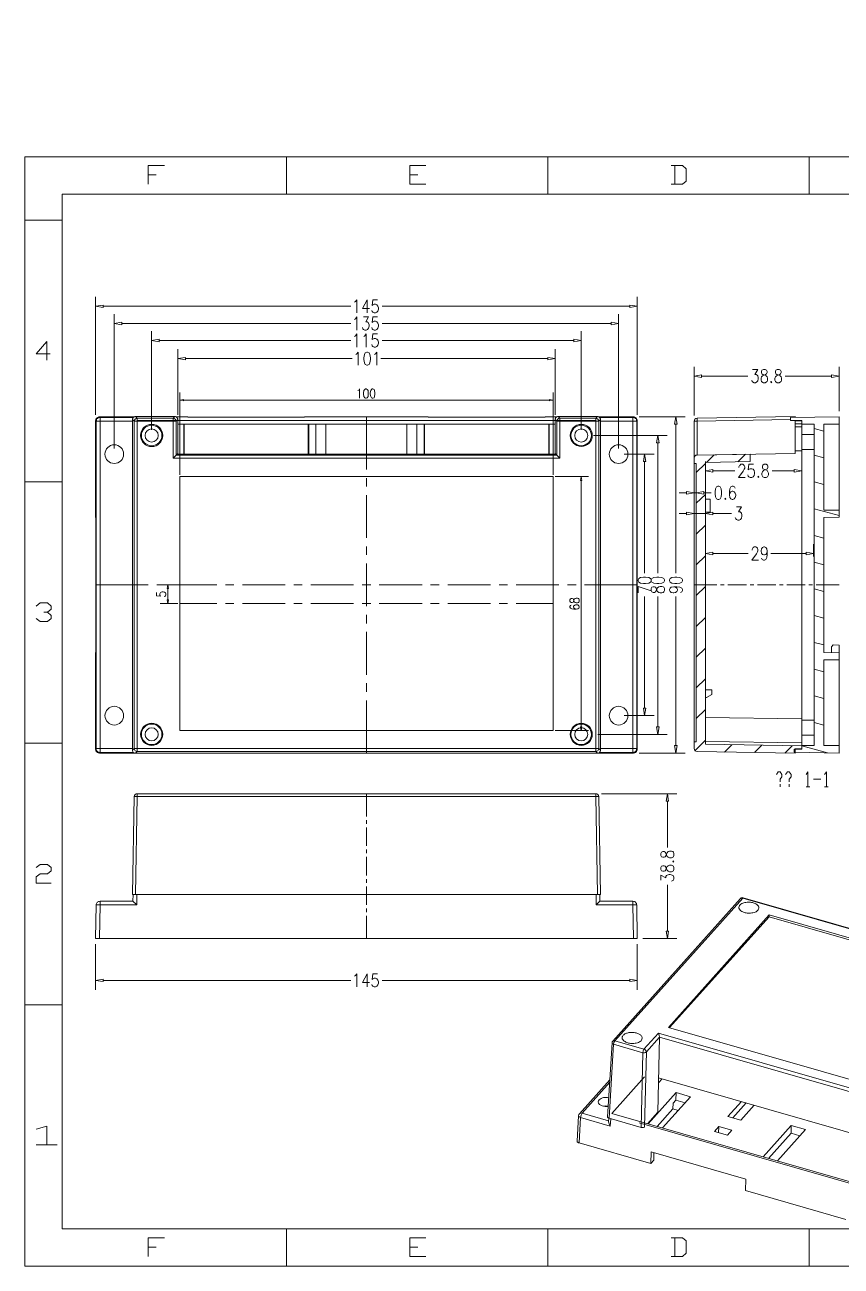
# Model space of a CAD drawing. Header units: millimetres. Extents: x -153 to 267, y -261 to 71.
# Drawn here: x -152.9 to 65.6, y -260.9 to 71.3 of the extents above; entities that cross this region are included whole.
import ezdxf

# ---------------------------------------------------------------- set-up
doc = ezdxf.new("R2010")
doc.units = ezdxf.units.MM

msp = doc.modelspace()

# ---------------------------------------------------------------- hatches: boundary and pattern name
h = msp.add_hatch(color=0)
h.dxf.hatch_style = 2
h.paths.add_polyline_path([(38.69, 71.33), (38.69, 69.28)])
h = msp.add_hatch(color=0)
h.dxf.hatch_style = 2
h.paths.add_polyline_path([(39.39, 70.91), (39.39, 69.79)])
h = msp.add_hatch(color=0)
h.dxf.hatch_style = 2
h.paths.add_polyline_path([(38.69, 68.37), (38.69, 66.32)])
h = msp.add_hatch(color=0)
h.dxf.hatch_style = 2
h.paths.add_polyline_path([(39.39, 67.88), (39.39, 66.74)])
h = msp.add_hatch(color=0)
h.dxf.hatch_style = 2
h.paths.add_polyline_path([(-152.88, 19.18), (-152.85, 19.18), (-152.73, 19.15), (-152.7, 19.03), (-152.73, 18.91), (-152.85, 18.87), (-152.88, 18.87)])
h = msp.add_hatch(color=0)
h.dxf.hatch_style = 2
h.paths.add_polyline_path([(-152.88, -50.8), (-152.85, -50.8), (-152.73, -50.83), (-152.7, -50.95), (-152.73, -51.08), (-152.85, -51.11), (-152.88, -51.11)])
h = msp.add_hatch(color=0)
h.dxf.hatch_style = 2
h.paths.add_polyline_path([(-152.88, -120.78), (-152.85, -120.78), (-152.73, -120.81), (-152.7, -120.93), (-152.73, -121.06), (-152.85, -121.09), (-152.88, -121.09)])
h = msp.add_hatch(color=0)
h.dxf.hatch_style = 2
h.paths.add_polyline_path([(-152.88, -190.76), (-152.85, -190.76), (-152.73, -190.79), (-152.7, -190.91), (-152.73, -191.04), (-152.85, -191.07), (-152.88, -191.07)])
h = msp.add_hatch(color=0)
h.dxf.hatch_style = 2
h.paths.add_polyline_path([(-152.88, -260.9), (-152.88, -260.74), (-152.85, -260.74), (-152.73, -260.77), (-152.7, -260.9)])
h = msp.add_hatch(color=0)
h.dxf.hatch_style = 2
h.paths.add_polyline_path([(-83.02, -260.9), (-82.99, -260.77), (-82.87, -260.74), (-82.75, -260.77), (-82.72, -260.9)])
h = msp.add_hatch(color=0)
h.dxf.hatch_style = 2
h.paths.add_polyline_path([(-13.04, -260.9), (-13.01, -260.77), (-12.89, -260.74), (-12.77, -260.77), (-12.73, -260.9)])
h = msp.add_hatch(color=0)
h.dxf.hatch_style = 2
h.paths.add_polyline_path([(56.94, -260.9), (56.97, -260.77), (57.09, -260.74), (57.22, -260.77), (57.25, -260.9)])

# ---------------------------------------------------------------- linework, layer by layer
at = {"color": 0, "lineweight": 0}
for points in [[(-152.85, -260.9), (-152.85, 36.01)], [(-152.85, 36.01), (267.07, 36.01)], [(-152.85, -260.9), (-152.85, 36.01)], [(-119.85, 28.66), (-119.85, 33.66), (-115.53, 33.66)], [(-82.87, 26.04), (-82.87, 36.01)], [(-49.84, 28.66), (-49.84, 33.66), (-45.55, 33.66)], [(-12.89, 26.04), (-12.89, 36.01)], [(20.14, 28.66), (23.14, 28.66), (24.12, 29.49), (24.12, 32.83), (23.14, 33.66), (20.14, 33.66)], [(21.13, 33.66), (21.13, 28.66)], [(57.09, 26.04), (57.09, 36.01)], [(-119.85, 31.16), (-117.69, 31.16)], [(-49.84, 31.16), (-47.71, 31.16)], [(-49.84, 28.66), (-45.55, 28.66)], [(-142.88, 26.04), (257.1, 26.04)], [(-142.88, -250.92), (-142.88, 26.04)], [(-152.85, 19.03), (-142.88, 19.03)], [(-133.93, -33.08), (-133.93, -1.5)], [(-64.63, -2.92), (-64.38, -2.76), (-63.98, -2.27), (-63.98, -5.76)], [(-61.23, -2.27), (-62.5, -4.59), (-60.61, -4.59)], [(-61.23, -2.27), (-61.23, -5.76)], [(-58.48, -2.27), (-59.75, -2.27), (-59.87, -3.75), (-59.75, -3.6), (-59.38, -3.41), (-58.98, -3.41), (-58.61, -3.6), (-58.36, -3.94), (-58.24, -4.43), (-58.24, -4.77), (-58.36, -5.27), (-58.61, -5.6), (-58.98, -5.76), (-59.38, -5.76), (-59.75, -5.6), (-59.87, -5.42), (-60, -5.08)], [(11.07, -33.08), (11.07, -1.5)], [(-131.92, -4), (-65.61, -4)], [(-128.93, -42.06), (-128.93, -6.1)], [(9.06, -4), (-57.25, -4)], [(6.07, -42.06), (6.07, -6.1)], [(-126.92, -8.6), (-65.61, -8.6)], [(-64.63, -7.52), (-64.38, -7.33), (-63.98, -6.84), (-63.98, -10.36)], [(-62.25, -6.84), (-60.86, -6.84), (-61.63, -8.17), (-61.23, -8.17), (-60.98, -8.35), (-60.86, -8.51), (-60.74, -9), (-60.74, -9.34), (-60.86, -9.83), (-61.11, -10.17), (-61.48, -10.36), (-61.88, -10.36), (-62.25, -10.17), (-62.37, -10.02), (-62.5, -9.68)], [(-58.48, -6.84), (-59.75, -6.84), (-59.87, -8.35), (-59.75, -8.17), (-59.38, -8.01), (-58.98, -8.01), (-58.61, -8.17), (-58.36, -8.51), (-58.24, -9), (-58.24, -9.34), (-58.36, -9.83), (-58.61, -10.17), (-58.98, -10.36), (-59.38, -10.36), (-59.75, -10.17), (-59.87, -10.02), (-60, -9.68)], [(4.06, -8.6), (-57.25, -8.6)], [(-118.93, -37.06), (-118.93, -10.67)], [(-116.92, -13.17), (-65.61, -13.17)], [(-64.63, -12.09), (-64.38, -11.93), (-63.98, -11.41), (-63.98, -14.93)], [(-62.13, -12.09), (-61.88, -11.93), (-61.48, -11.41), (-61.48, -14.93)], [(-58.48, -11.41), (-59.75, -11.41), (-59.87, -12.92), (-59.75, -12.77), (-59.38, -12.58), (-58.98, -12.58), (-58.61, -12.77), (-58.36, -13.08), (-58.24, -13.6), (-58.24, -13.91), (-58.36, -14.43), (-58.61, -14.74), (-58.98, -14.93), (-59.38, -14.93), (-59.75, -14.74), (-59.87, -14.59), (-60, -14.25)], [(-5.94, -13.17), (-57.25, -13.17)], [(-3.94, -37.06), (-3.94, -10.67)], [(-146.09, -16.75), (-149.83, -16.75), (-147.02, -13.41), (-147.02, -18.42)], [(-111.92, -33.08), (-111.92, -15.51)], [(-64.26, -16.93), (-63.98, -16.75), (-63.61, -16.25), (-63.61, -19.77)], [(-59.25, -16.93), (-58.98, -16.75), (-58.61, -16.25), (-58.61, -19.77)], [(-10.94, -33.08), (-10.94, -15.51)], [(-109.91, -18.01), (-65.24, -18.01)], [(-12.92, -18.01), (-57.62, -18.01)], [(26.28, -33.26), (26.28, -20.18)], [(28.29, -22.68), (40.67, -22.68)], [(41.94, -20.92), (43.29, -20.92), (42.55, -22.24), (42.92, -22.24), (43.17, -22.43), (43.29, -22.58), (43.42, -23.08), (43.42, -23.42), (43.29, -23.91), (43.05, -24.25), (42.68, -24.44), (42.31, -24.44), (41.94, -24.25), (41.81, -24.1), (41.69, -23.76)], [(63.08, -22.68), (50.67, -22.68)], [(65.09, -32.06), (65.09, -20.18)], [(-63.7, -26.57), (-63.51, -26.47), (-63.27, -26.1), (-63.27, -28.6)], [(-111.42, -49.07), (-111.42, -27.09)], [(-110.44, -29.1), (-12.43, -29.1)], [(-11.44, -49.07), (-11.44, -27.09)], [(-132.91, -33.57), (-133.11, -33.6), (-133.29, -33.66), (-133.46, -33.75), (-133.61, -33.87), (-133.73, -34.01), (-133.83, -34.17), (-133.9, -34.36), (-133.93, -34.56)], [(-133.93, -34.56), (-133.93, -60.46)], [(-133.93, -34.56), (-133.77, -34.75)], [(-132.75, -33.73), (-132.98, -33.76), (-133.17, -33.82), (-133.34, -33.91), (-133.47, -34.02), (-133.58, -34.16), (-133.67, -34.33), (-133.73, -34.52), (-133.77, -34.75)], [(-133.77, -34.75), (-133.77, -122.38)], [(-124.08, -34.75), (-133.77, -34.75)], [(-132.91, -33.57), (-132.75, -33.73)], [(-123.59, -33.57), (-132.91, -33.57)], [(-132.75, -123.4), (-132.75, -33.73)], [(-123.83, -33.73), (-132.75, -33.73)], [(-123.28, -33.51), (-123.44, -33.52), (-123.59, -33.57), (-123.72, -33.64), (-123.84, -33.74), (-123.94, -33.86), (-124.01, -34), (-124.06, -34.15), (-124.08, -34.31)], [(-124.08, -122.82), (-124.08, -34.31)], [(-123.62, -34.75), (-124.08, -34.31)], [(-122.81, -33.94), (-123.12, -34), (-123.37, -34.19), (-123.56, -34.44), (-123.62, -34.75)], [(-123.62, -122.38), (-123.62, -34.75)], [(-112.38, -34.75), (-123.62, -34.75)], [(-122.81, -33.94), (-123.28, -33.51)], [(-123.28, -33.51), (-112.72, -33.51)], [(-122.91, -34.56), (0.08, -34.56)], [(-122.81, -123.16), (-122.81, -33.94)], [(-113.18, -33.94), (-122.81, -33.94)], [(-113.18, -33.94), (-112.72, -33.51)], [(-113.18, -33.94), (-113.18, -44.62)], [(-112.38, -34.75), (-112.44, -34.44), (-112.63, -34.19), (-112.87, -34), (-113.18, -33.94)], [(-111.92, -34.31), (-111.94, -34.15), (-111.99, -34), (-112.06, -33.86), (-112.16, -33.74), (-112.27, -33.64), (-112.41, -33.57), (-112.56, -33.52), (-112.72, -33.51)], [(-109.23, -33.57), (-112.41, -33.57)], [(-112.38, -34.75), (-111.92, -34.31)], [(-112.38, -34.75), (-112.38, -43.82)], [(-111.92, -34.56), (-111.92, -43.36)], [(-111.92, -35.58), (-10.94, -35.58)], [(-110.34, -43.57), (-110.34, -35.58)], [(-110.22, -43.57), (-110.22, -35.58)], [(-109.23, -33.63), (-109.23, -33.57)], [(-77.99, -33.63), (-109.23, -33.63)], [(-77.99, -33.63), (-77.99, -33.57)], [(-77.99, -33.57), (-44.87, -33.57)], [(-77, -43.57), (-77, -35.58)], [(-76.88, -35.58), (-76.88, -43.57)], [(-74.94, -35.58), (-74.94, -43.57)], [(-72.28, -43.57), (-72.28, -35.58)], [(-61.42, -47.65), (-61.42, -33.51)], [(-50.58, -43.57), (-50.58, -35.58)], [(-47.93, -35.58), (-47.93, -43.57)], [(-45.98, -35.58), (-45.98, -43.57)], [(-45.86, -43.57), (-45.86, -35.58)], [(-44.87, -33.63), (-44.87, -33.57)], [(-44.87, -33.63), (-13.63, -33.63)], [(-13.63, -33.57), (-10.45, -33.57)], [(-13.63, -33.63), (-13.63, -33.57)], [(-12.64, -43.57), (-12.64, -35.58)], [(-12.49, -43.57), (-12.49, -35.58)], [(-10.14, -33.51), (-10.3, -33.52), (-10.45, -33.57), (-10.59, -33.64), (-10.7, -33.74), (-10.8, -33.86), (-10.87, -34), (-10.92, -34.15), (-10.94, -34.31)], [(-10.94, -34.31), (-10.48, -34.75)], [(-10.94, -43.36), (-10.94, -34.56)], [(-9.68, -33.94), (-9.99, -34), (-10.23, -34.19), (-10.42, -34.44), (-10.48, -34.75)], [(0.76, -34.75), (-10.48, -34.75)], [(-10.48, -43.82), (-10.48, -34.75)], [(-10.14, -33.51), (0.42, -33.51)], [(-10.14, -33.51), (-9.68, -33.94)], [(-0.05, -33.94), (-9.68, -33.94)], [(-9.68, -44.62), (-9.68, -33.94)], [(-0.05, -33.94), (0.42, -33.51)], [(-0.05, -33.94), (-0.05, -123.16)], [(0.76, -34.75), (0.69, -34.44), (0.51, -34.19), (0.26, -34), (-0.05, -33.94)], [(1.22, -34.31), (1.2, -34.15), (1.15, -34), (1.07, -33.86), (0.98, -33.74), (0.86, -33.64), (0.73, -33.57), (0.58, -33.52), (0.42, -33.51)], [(0.72, -33.57), (10.05, -33.57)], [(0.76, -34.75), (1.22, -34.31)], [(0.76, -34.75), (0.76, -122.38)], [(0.97, -33.73), (9.89, -33.73)], [(1.22, -34.31), (1.22, -122.82)], [(10.91, -34.75), (1.22, -34.75)], [(10.05, -33.57), (9.89, -33.73)], [(9.89, -123.4), (9.89, -33.73)], [(10.91, -34.75), (10.87, -34.51), (10.81, -34.31), (10.73, -34.15), (10.63, -34.02), (10.49, -33.91), (10.33, -33.83), (10.13, -33.77), (9.89, -33.73)], [(11.07, -34.56), (11.03, -34.36), (10.97, -34.17), (10.87, -34.01), (10.75, -33.87), (10.6, -33.75), (10.43, -33.66), (10.25, -33.6), (10.05, -33.57)], [(11.07, -34.56), (10.91, -34.75)], [(10.91, -34.75), (10.91, -122.38)], [(11.07, -34.56), (11.07, -60.46)], [(11.56, -33.57), (23.91, -33.57)], [(21.41, -35.58), (21.41, -75.43)], [(27.06, -33.94), (26.78, -34.04), (26.5, -34.19), (26.35, -34.47), (26.28, -34.75)], [(26.28, -122.38), (26.28, -34.75)], [(26.28, -34.75), (27.06, -34.75)], [(27.06, -33.94), (53.3, -33.51)], [(27.06, -34.75), (27.06, -33.94)], [(27.06, -34.75), (52.09, -34.31)], [(27.06, -34.75), (27.06, -43.82)], [(52.09, -33.79), (65.09, -33.57)], [(52.09, -34.56), (52.09, -33.79)], [(52.09, -34.56), (55.09, -34.56)], [(53.3, -33.51), (53.3, -33.79)], [(53.3, -34.56), (53.3, -43.36)], [(53.3, -34.68), (55.09, -34.68)], [(53.3, -35.49), (55.09, -35.46)], [(53.3, -36.29), (55.09, -36.26)], [(55.09, -122.57), (55.09, -34.56)], [(55.09, -35.58), (58.39, -35.58)], [(58.39, -35.58), (58.39, -121.55)], [(61.01, -58.55), (61.01, -35.58)], [(61.01, -35.58), (65.09, -35.58)], [(65.09, -60.46), (65.09, -33.57)], [(-0.7, -38.57), (19.06, -38.57)], [(55.09, -38.33), (58.39, -38.33)], [(61.01, -37.43), (58.39, -36.72)], [(16.56, -40.58), (16.56, -75.43)], [(53.3, -42.68), (55.09, -42.68)], [(58.39, -42.34), (55.09, -42.34)], [(-112.38, -43.82), (-113.18, -44.62)], [(-9.68, -44.62), (-113.18, -44.62)], [(-111.92, -43.36), (-112.38, -43.82)], [(-10.48, -43.82), (-112.38, -43.82)], [(-10.73, -43.57), (-112.13, -43.57)], [(-10.48, -43.82), (-10.94, -43.36)], [(-10.48, -43.82), (-9.68, -44.62)], [(7.58, -43.57), (15.54, -43.57)], [(13.04, -45.58), (13.04, -75.43)], [(26.28, -122.38), (26.28, -120.56), (26.87, -120.56), (26.87, -46.07), (26.28, -46.07), (26.28, -44.62), (26.35, -44.32), (26.5, -44.07), (26.78, -43.88), (27.06, -43.82), (41.29, -43.57), (41.29, -45.58), (29.28, -45.77), (29.28, -121.21), (55.09, -121.64), (55.09, -122.45), (53.3, -122.45)], [(27.06, -43.82), (26.78, -43.88), (26.5, -44.07), (26.35, -44.32), (26.28, -44.62)], [(26.87, -46.07), (26.28, -46.07)], [(26.87, -120.56), (26.87, -46.07)], [(26.87, -48.51), (29.28, -46.11)], [(27.06, -43.82), (53.3, -43.36)], [(29.28, -47.46), (29.28, -45.55)], [(29.28, -45.77), (41.29, -45.58)], [(29.28, -121.21), (29.28, -45.77)], [(29.62, -45.77), (31.66, -43.73)], [(37.98, -45.64), (40.02, -43.61)], [(38.29, -47.12), (38.29, -46.97), (38.45, -46.63), (38.57, -46.48), (38.82, -46.29), (39.31, -46.29), (39.56, -46.48), (39.68, -46.63), (39.81, -46.97), (39.81, -47.31), (39.68, -47.62), (39.43, -48.14), (38.17, -49.81), (39.93, -49.81)], [(42.18, -46.29), (40.92, -46.29), (40.79, -47.8), (40.92, -47.62), (41.32, -47.46), (41.69, -47.46), (42.06, -47.62), (42.31, -47.96), (42.43, -48.45), (42.43, -48.79), (42.31, -49.29), (42.06, -49.62), (41.69, -49.81), (41.32, -49.81), (40.92, -49.62), (40.79, -49.47), (40.67, -49.13)], [(41.29, -43.57), (41.29, -45.58)], [(55.09, -44.16), (55.09, -50.55)], [(61.01, -44.56), (58.39, -43.88)], [(-10.94, -49.56), (-1.96, -49.56)], [(26.28, -47.56), (26.28, -56.42)], [(26.87, -47.56), (26.87, -56.42)], [(31.29, -48.05), (37.18, -48.05)], [(53.08, -48.05), (47.18, -48.05)], [(-152.85, -50.95), (-142.88, -50.95)], [(-61.42, -52.25), (-61.42, -49.96)], [(-3.97, -50.58), (-3.97, -116.55)], [(37.24, -52.68), (37.12, -52.34), (36.75, -52.16), (36.5, -52.16), (36.13, -52.34), (35.88, -52.84), (35.76, -53.67), (35.76, -54.5), (35.88, -55.18), (36.13, -55.49), (36.5, -55.68), (36.63, -55.68), (37, -55.49), (37.24, -55.18), (37.4, -54.66), (37.4, -54.5), (37.24, -54.01), (37, -53.67), (36.63, -53.51), (36.5, -53.51), (36.13, -53.67), (35.88, -54.01), (35.76, -54.5)], [(61.01, -51.72), (58.39, -51.01)], [(-61.42, -65.99), (-61.42, -54.53)], [(24.28, -53.92), (22.27, -53.92)], [(26.87, -53.92), (26.28, -53.92), (24.28, -53.58)], [(26.28, -53.92), (24.28, -54.26), (24.28, -53.58)], [(26.87, -56.72), (29.28, -54.35)], [(28.88, -53.92), (30.88, -53.92)], [(30.58, -55.58), (29.28, -55.58)], [(30.58, -59.07), (30.58, -55.58)], [(24.28, -59.44), (22.27, -59.44)], [(29.28, -59.44), (26.28, -59.44), (24.28, -59.1)], [(26.28, -59.44), (24.28, -59.78), (24.28, -59.1)], [(26.28, -59.75), (26.28, -56.94)], [(29.28, -59.75), (29.28, -56.94)], [(29.28, -59.07), (30.58, -59.07)], [(31.29, -59.44), (36.32, -59.44)], [(37.58, -57.68), (38.94, -57.68), (38.2, -59.01), (38.57, -59.01), (38.82, -59.19), (38.94, -59.35), (39.06, -59.84), (39.06, -60.18), (38.94, -60.68), (38.69, -61.02), (38.32, -61.2), (37.95, -61.2), (37.58, -61.02), (37.46, -60.86), (37.3, -60.52)], [(65.09, -59.97), (58.39, -58.18)], [(61.01, -58.55), (65.09, -58.55)], [(-133.93, -60.46), (-133.84, -60.52)], [(-133.84, -96.67), (-133.84, -60.52)], [(11.07, -60.46), (11, -60.52)], [(11, -96.67), (11, -60.52)], [(26.87, -64.97), (29.28, -62.56)], [(61.01, -60.52), (65.09, -60.46)], [(61.01, -96.67), (61.01, -60.52)], [(61.01, -66.02), (58.39, -65.34)], [(-61.42, -70.55), (-61.42, -68.27)], [(29.28, -70.99), (29.28, -67.65)], [(41.84, -69.23), (41.84, -69.07), (41.97, -68.73), (42.09, -68.58), (42.34, -68.39), (42.83, -68.39), (43.11, -68.58), (43.23, -68.73), (43.36, -69.07), (43.36, -69.41), (43.23, -69.72), (42.95, -70.25), (41.72, -71.91), (43.48, -71.91)], [(45.86, -69.57), (45.73, -70.06), (45.45, -70.4), (45.08, -70.55), (44.96, -70.55), (44.59, -70.4), (44.34, -70.06), (44.22, -69.57), (44.22, -69.41), (44.34, -68.89), (44.59, -68.58), (44.96, -68.39), (45.08, -68.39), (45.45, -68.58), (45.73, -68.89), (45.86, -69.57), (45.86, -70.4), (45.73, -71.23), (45.45, -71.73), (45.08, -71.91), (44.84, -71.91), (44.47, -71.73), (44.34, -71.39)], [(58.27, -70.99), (58.27, -67.65)], [(-61.42, -84.29), (-61.42, -72.84)], [(26.87, -73.21), (29.28, -70.8)], [(31.29, -70.15), (40.73, -70.15)], [(56.29, -70.15), (46.84, -70.15)], [(61.01, -73.18), (58.39, -72.47)], [(-133.93, -78.55), (-119.82, -78.55)], [(-117.51, -78.55), (-115.22, -78.55)], [(-111.92, -78.55), (-116.61, -78.55)], [(-114.6, -79.57), (-114.6, -82.56)], [(-112.94, -78.55), (-101.48, -78.55)], [(-99.2, -78.55), (-96.92, -78.55)], [(-94.63, -78.55), (-83.18, -78.55)], [(-80.89, -78.55), (-78.61, -78.55)], [(-76.33, -78.55), (-64.87, -78.55)], [(-62.59, -78.55), (-60.27, -78.55)], [(-57.99, -78.55), (-46.54, -78.55)], [(-44.25, -78.55), (-41.97, -78.55)], [(-39.68, -78.55), (-28.23, -78.55)], [(-25.95, -78.55), (-23.66, -78.55)], [(-21.38, -78.55), (-9.93, -78.55)], [(-7.64, -78.55), (-5.33, -78.55)], [(-3.04, -78.55), (11.07, -78.55)], [(14.77, -80.19), (11.28, -78.95), (11.28, -80.68)], [(20.82, -79.07), (21.31, -79.2), (21.65, -79.44), (21.81, -79.82), (21.81, -79.94), (21.65, -80.31), (21.31, -80.56), (20.82, -80.68), (20.67, -80.68), (20.14, -80.56), (19.83, -80.31), (19.65, -79.94), (19.65, -79.82), (19.83, -79.44), (20.14, -79.2), (20.82, -79.07), (21.65, -79.07), (22.49, -79.2), (22.98, -79.44), (23.17, -79.82), (23.17, -80.06), (22.98, -80.43), (22.64, -80.56)], [(26.28, -78.55), (32.37, -78.55)], [(26.87, -81.42), (29.28, -79.01)], [(33.35, -78.55), (34.34, -78.55)], [(35.33, -78.55), (40.27, -78.55)], [(41.26, -78.55), (42.24, -78.55)], [(43.23, -78.55), (48.14, -78.55)], [(49.13, -78.55), (50.12, -78.55)], [(51.1, -78.55), (56.04, -78.55)], [(57, -78.55), (57.99, -78.55)], [(61.01, -80.34), (58.39, -79.63)], [(58.98, -78.55), (65.09, -78.55)], [(-117.6, -80.62), (-117.6, -81.51), (-116.55, -81.61), (-116.7, -81.4), (-116.77, -81.19), (-116.77, -80.98), (-116.69, -80.78), (-116.55, -80.62), (-116.35, -80.49), (-116.1, -80.43), (-115.81, -80.43), (-115.47, -80.53), (-115.22, -80.71), (-115.1, -80.99), (-115.1, -81.24), (-115.22, -81.51), (-115.34, -81.61), (-115.59, -81.7)], [(13.04, -111.55), (13.04, -81.7)], [(16.56, -116.55), (16.56, -81.7)], [(21.41, -121.55), (21.41, -81.7)], [(-149.83, -84.23), (-148.81, -83.4), (-146.83, -83.4), (-145.81, -84.23), (-145.81, -85.06), (-146.83, -85.9), (-147.82, -85.9)], [(-146.83, -85.9), (-145.81, -86.73), (-145.81, -87.56), (-146.83, -88.4), (-148.81, -88.4), (-149.83, -87.56)], [(-111.92, -83.55), (-116.61, -83.55)], [(-111.42, -83.55), (-101.48, -83.55)], [(-99.2, -83.55), (-96.92, -83.55)], [(-94.63, -83.55), (-83.18, -83.55)], [(-80.89, -83.55), (-78.61, -83.55)], [(-76.33, -83.55), (-64.87, -83.55)], [(-62.59, -83.55), (-60.27, -83.55)], [(-57.99, -83.55), (-46.54, -83.55)], [(-44.25, -83.55), (-41.97, -83.55)], [(-39.68, -83.55), (-28.23, -83.55)], [(-25.95, -83.55), (-23.66, -83.55)], [(-21.38, -83.55), (-11.44, -83.55)], [(-6.62, -83.95), (-6.84, -84.04), (-6.96, -84.32), (-6.96, -84.51), (-6.84, -84.75), (-6.5, -84.94), (-5.91, -85.03), (-5.29, -85.03), (-4.83, -84.94), (-4.58, -84.75), (-4.46, -84.51), (-4.46, -84.41), (-4.57, -84.19), (-4.72, -84.03), (-4.88, -83.93), (-5.06, -83.88), (-5.25, -83.87), (-5.43, -83.9), (-5.61, -83.96), (-5.76, -84.05), (-5.89, -84.16), (-5.98, -84.28), (-6.03, -84.42), (-6.02, -84.55), (-5.95, -84.69), (-5.81, -84.82), (-5.6, -84.94), (-5.29, -85.03)], [(-61.42, -88.86), (-61.42, -86.58)], [(26.87, -89.66), (29.28, -87.25)], [(61.01, -87.5), (58.39, -86.79)], [(-61.42, -102.6), (-61.42, -91.14)], [(26.87, -97.87), (29.28, -95.47)], [(61.01, -94.63), (58.39, -93.95)], [(63.51, -94.63), (63.02, -95.13)], [(63.02, -95.13), (63.02, -96.7)], [(65.09, -94.66), (63.51, -94.63)], [(65.09, -123.56), (65.09, -94.66)], [(-133.93, -96.73), (-133.84, -96.67)], [(-133.93, -96.73), (-133.93, -122.57)], [(11.07, -96.73), (11, -96.67)], [(11.07, -96.73), (11.07, -122.57)], [(61.01, -96.67), (65.09, -96.73)], [(61.01, -98.65), (65.09, -98.58)], [(61.01, -121.55), (61.01, -98.65)], [(61.01, -101.79), (58.39, -101.08)], [(-61.42, -107.17), (-61.42, -104.88)], [(26.87, -106.12), (29.28, -103.71)], [(-61.42, -123.62), (-61.42, -109.48)], [(29.28, -106.61), (30.98, -106.61)], [(29.59, -108.71), (29.28, -108.71)], [(30.98, -107.91), (29.59, -108.71)], [(30.98, -106.61), (30.98, -107.91)], [(61.01, -108.96), (58.39, -108.25)], [(26.87, -114.33), (29.28, -111.92)], [(7.58, -113.56), (15.54, -113.56)], [(29.28, -114.02), (55.09, -114.45)], [(55.09, -114.79), (58.39, -114.79)], [(61.01, -116.09), (58.39, -115.41)], [(-10.94, -117.57), (-1.96, -117.57)], [(0.54, -118.56), (19.06, -118.56)], [(58.39, -118.8), (55.09, -118.8)], [(-152.85, -120.93), (-142.88, -120.93)], [(-133.93, -122.57), (-133.77, -122.38)], [(-133.93, -122.57), (-133.9, -122.77), (-133.83, -122.96), (-133.73, -123.12), (-133.61, -123.26), (-133.46, -123.38), (-133.29, -123.47), (-133.11, -123.53), (-132.91, -123.56)], [(-124.08, -122.38), (-133.77, -122.38)], [(-133.77, -122.38), (-133.74, -122.59), (-133.67, -122.78), (-133.58, -122.95), (-133.47, -123.1), (-133.33, -123.22), (-133.16, -123.31), (-132.97, -123.37), (-132.75, -123.4)], [(-124.08, -122.82), (-123.62, -122.38)], [(-124.08, -122.82), (-124.06, -122.98), (-124.01, -123.13), (-123.94, -123.27), (-123.84, -123.39), (-123.72, -123.49), (-123.59, -123.56), (-123.44, -123.61), (-123.28, -123.62)], [(0.76, -122.38), (-123.62, -122.38)], [(-123.62, -122.38), (-123.56, -122.66), (-123.37, -122.94), (-123.12, -123.09), (-122.81, -123.16)], [(-0.05, -123.16), (0.26, -123.09), (0.51, -122.94), (0.69, -122.66), (0.76, -122.38)], [(0.42, -123.62), (0.58, -123.61), (0.73, -123.56), (0.86, -123.49), (0.98, -123.39), (1.07, -123.27), (1.15, -123.13), (1.2, -122.98), (1.22, -122.82)], [(0.76, -122.38), (1.22, -122.82)], [(10.91, -122.38), (1.22, -122.38)], [(9.89, -123.4), (10.12, -123.36), (10.32, -123.3), (10.48, -123.22), (10.62, -123.11), (10.73, -122.97), (10.81, -122.81), (10.87, -122.61), (10.91, -122.38)], [(10.05, -123.56), (10.25, -123.53), (10.43, -123.47), (10.6, -123.38), (10.75, -123.26), (10.87, -123.12), (10.97, -122.96), (11.03, -122.77), (11.07, -122.57)], [(11.07, -122.57), (10.91, -122.38)], [(26.87, -120.56), (26.28, -120.56)], [(26.28, -122.38), (26.35, -122.66), (26.5, -122.94), (26.78, -123.09), (27.06, -123.16)], [(26.28, -122.38), (26.35, -122.66), (26.5, -122.94), (26.78, -123.09), (27.06, -123.16)], [(26.5, -122.94), (29.28, -120.16)], [(53.3, -122.45), (53.3, -123.62), (27.06, -123.16)], [(55.09, -120.87), (29.28, -120.5)], [(29.28, -121.21), (55.09, -121.64)], [(34.37, -123.31), (36.35, -121.33)], [(42.46, -123.43), (44.44, -121.46)], [(50.55, -123.59), (52.52, -121.61)], [(53.08, -122.57), (55.09, -122.57)], [(53.08, -123.34), (53.08, -122.57)], [(53.3, -122.45), (55.09, -122.45)], [(53.3, -123.62), (53.3, -122.45)], [(55.09, -121.55), (58.39, -121.55)], [(61.94, -123.5), (55.09, -121.67)], [(61.01, -121.55), (65.09, -121.55)], [(-132.91, -123.56), (-132.75, -123.4)], [(-123.59, -123.56), (-132.91, -123.56)], [(-132.75, -123.4), (-123.83, -123.4)], [(-123.28, -123.62), (-122.81, -123.16)], [(0.42, -123.62), (-123.28, -123.62)], [(-122.81, -123.16), (-0.05, -123.16)], [(-0.05, -123.16), (0.42, -123.62)], [(10.05, -123.56), (0.72, -123.56)], [(9.89, -123.4), (0.97, -123.4)], [(10.05, -123.56), (9.89, -123.4)], [(11.56, -123.56), (23.91, -123.56)], [(27.06, -123.16), (53.3, -123.62)], [(53.08, -123.34), (65.09, -123.56)], [(48.29, -129.27), (48.79, -128.59), (49.28, -128.59), (49.78, -129.27), (49.78, -129.92), (49.28, -130.6), (49.28, -131.24)], [(50.76, -129.27), (51.26, -128.59), (51.75, -128.59), (52.25, -129.27), (52.25, -129.92), (51.75, -130.6), (51.75, -131.24)], [(56.23, -129.27), (56.72, -128.59), (56.72, -132.57)], [(61.2, -129.27), (61.69, -128.59), (61.69, -132.57)], [(49.28, -131.92), (49.28, -132.57)], [(51.75, -131.92), (51.75, -132.57)], [(56.23, -132.57), (57.22, -132.57)], [(58.2, -130.6), (60.21, -130.6)], [(61.2, -132.57), (62.19, -132.57)], [(-124.08, -161.43), (-123.62, -135.23)], [(-122.81, -134.45), (-123.12, -134.52), (-123.37, -134.67), (-123.56, -134.92), (-123.62, -135.23)], [(-123.62, -135.23), (-122.81, -135.23)], [(-123.28, -161.43), (-122.81, -135.23)], [(-122.81, -135.23), (-122.81, -134.45)], [(-122.81, -134.45), (-0.05, -134.45)], [(-122.81, -135.23), (-0.05, -135.23)], [(-61.42, -140.54), (-61.42, -134.45)], [(-0.05, -134.45), (-0.05, -135.23)], [(0.76, -135.23), (0.69, -134.92), (0.51, -134.67), (0.26, -134.52), (-0.05, -134.45)], [(-0.05, -135.23), (0.42, -161.43)], [(-0.05, -135.23), (0.76, -135.23)], [(0.76, -135.23), (1.22, -161.43)], [(1.47, -134.45), (21.62, -134.45)], [(19.12, -136.43), (19.12, -148.84)], [(-61.42, -142.51), (-61.42, -141.52)], [(-61.42, -148.41), (-61.42, -143.5)], [(-61.42, -150.38), (-61.42, -149.39)], [(-61.42, -156.31), (-61.42, -151.37)], [(-149.83, -154.24), (-148.81, -153.41), (-146.83, -153.41), (-145.81, -154.24), (-145.81, -155.07), (-146.83, -155.91), (-148.81, -155.91), (-149.83, -156.71), (-149.83, -158.38), (-145.81, -158.38)], [(17.39, -157.58), (17.39, -156.22), (18.72, -156.96), (18.72, -156.59), (18.88, -156.34), (19.06, -156.22), (19.56, -156.09), (19.89, -156.09), (20.39, -156.22), (20.73, -156.46), (20.88, -156.83), (20.88, -157.2), (20.73, -157.58), (20.54, -157.7), (20.2, -157.85)], [(-61.42, -158.29), (-61.42, -157.3)], [(-61.42, -164.18), (-61.42, -159.27)], [(19.12, -171.25), (19.12, -158.84)], [(1.22, -161.43), (-124.08, -161.43)], [(-123.93, -163.22), (-123.9, -161.43)], [(-122.94, -164.21), (-122.88, -161.43)], [(0.08, -164.21), (0.05, -161.43)], [(1.03, -161.43), (1.06, -163.22)], [(4.49, -200.7), (38.72, -162.51)], [(5.05, -200.58), (39.28, -162.39)], [(39.43, -162.3), (39.19, -162.27), (38.91, -162.33), (38.72, -162.51)], [(38.72, -162.51), (38.97, -162.36), (39.28, -162.39)], [(39.28, -162.39), (39.43, -162.3)], [(138.77, -190.91), (39.28, -162.39)], [(138.96, -190.82), (39.43, -162.3)], [(-133.93, -173.23), (-133.77, -164.21)], [(-132.75, -163.22), (-132.97, -163.26), (-133.16, -163.32), (-133.32, -163.4), (-133.46, -163.52), (-133.58, -163.65), (-133.67, -163.82), (-133.74, -164), (-133.77, -164.21)], [(-133.77, -164.21), (-132.75, -164.21)], [(-132.91, -173.23), (-132.75, -164.21)], [(-132.75, -164.21), (-132.75, -163.22)], [(-132.75, -163.22), (-123.93, -163.22)], [(-132.75, -164.21), (-122.94, -164.21)], [(-123.93, -163.22), (-122.94, -164.21)], [(-61.42, -166.16), (-61.42, -165.17)], [(1.06, -163.22), (0.08, -164.21)], [(9.89, -164.21), (0.08, -164.21)], [(9.89, -163.22), (1.06, -163.22)], [(9.89, -164.21), (9.89, -163.22)], [(10.91, -164.21), (10.88, -164), (10.81, -163.82), (10.72, -163.65), (10.6, -163.51), (10.46, -163.4), (10.29, -163.32), (10.1, -163.26), (9.89, -163.22)], [(10.05, -173.23), (9.89, -164.21)], [(10.91, -164.21), (9.89, -164.21)], [(11.07, -173.23), (10.91, -164.21)], [(42.09, -163.66), (41.88, -163.59), (41.63, -163.54), (41.36, -163.51), (41.08, -163.48), (40.78, -163.48), (40.47, -163.49), (40.16, -163.52), (39.85, -163.57), (39.56, -163.65), (39.28, -163.74), (39.02, -163.86), (38.79, -164.01), (38.6, -164.18), (38.44, -164.38), (38.33, -164.6), (38.26, -164.86)], [(38.26, -164.86), (38.29, -165.12), (38.4, -165.36), (38.56, -165.58), (38.78, -165.78), (39.02, -165.94), (39.28, -166.08), (39.54, -166.18), (39.77, -166.25)], [(39.77, -166.25), (39.98, -166.31), (40.23, -166.36), (40.5, -166.39), (40.78, -166.41), (41.09, -166.42), (41.4, -166.4), (41.71, -166.37), (42.02, -166.32), (42.32, -166.24), (42.6, -166.15), (42.86, -166.03), (43.09, -165.89), (43.28, -165.72), (43.44, -165.52), (43.55, -165.3), (43.6, -165.05)], [(43.6, -165.05), (43.57, -164.79), (43.47, -164.54), (43.3, -164.33), (43.09, -164.13), (42.84, -163.96), (42.59, -163.83), (42.33, -163.72), (42.09, -163.66)], [(-61.42, -173.23), (-61.42, -167.14)], [(46.35, -166.9), (19.4, -197)], [(46.35, -167.36), (19.71, -197.06)], [(46.35, -166.9), (46.35, -167.36)], [(128.12, -190.36), (46.35, -166.9)], [(127.81, -190.73), (46.35, -167.36)], [(-133.93, -173.23), (11.07, -173.23)], [(-133.93, -174.74), (-133.93, -186.9)], [(11.07, -174.74), (11.07, -186.9)], [(12.55, -173.23), (21.62, -173.23)], [(-64.63, -183.32), (-64.38, -183.14), (-63.98, -182.64), (-63.98, -186.16)], [(-61.23, -182.64), (-62.5, -184.99), (-60.61, -184.99)], [(-61.23, -182.64), (-61.23, -186.16)], [(-58.48, -182.64), (-59.75, -182.64), (-59.87, -184.15), (-59.75, -183.97), (-59.38, -183.81), (-58.98, -183.81), (-58.61, -183.97), (-58.36, -184.31), (-58.24, -184.8), (-58.24, -185.14), (-58.36, -185.64), (-58.61, -185.98), (-58.98, -186.16), (-59.38, -186.16), (-59.75, -185.98), (-59.87, -185.82), (-60, -185.48)], [(-131.92, -184.4), (-65.61, -184.4)], [(9.06, -184.4), (-57.25, -184.4)], [(-152.85, -190.91), (-142.88, -190.91)], [(12.36, -199.9), (12.35, -199.72), (12.31, -199.56), (12.24, -199.41), (12.15, -199.26), (12.03, -199.13), (11.9, -199), (11.74, -198.89), (11.57, -198.79), (11.38, -198.69), (11.18, -198.61), (10.97, -198.54), (10.74, -198.48), (10.51, -198.43), (10.27, -198.39), (10.03, -198.36), (9.78, -198.35), (9.54, -198.34), (9.29, -198.35), (9.05, -198.37), (8.81, -198.4), (8.58, -198.44), (8.36, -198.5), (8.15, -198.56), (7.95, -198.64), (7.77, -198.74), (7.6, -198.84), (7.44, -198.96), (7.31, -199.09), (7.2, -199.23), (7.12, -199.39), (7.06, -199.56), (7.02, -199.74)], [(16.72, -198.51), (12.86, -202.8)], [(16.72, -198.51), (100.62, -222.56)], [(17.02, -199.62), (16.93, -199.03), (16.72, -198.51)], [(19.4, -197), (101.17, -220.43)], [(4.31, -201.13), (3.13, -220.95)], [(4.74, -201.5), (3.53, -221.32)], [(4.49, -200.7), (4.37, -200.89), (4.31, -201.13)], [(4.31, -201.13), (4.37, -201.26), (4.46, -201.38), (4.74, -201.5)], [(4.74, -201.5), (4.83, -201.01), (5.05, -200.58), (4.77, -200.55), (4.49, -200.7)], [(4.74, -201.5), (12.55, -203.76)], [(5.05, -200.58), (12.86, -202.8)], [(7.02, -199.74), (7.06, -200.01), (7.18, -200.25), (7.34, -200.46), (7.55, -200.64), (7.79, -200.79), (8.04, -200.92), (8.29, -201.02), (8.53, -201.1)], [(8.53, -201.1), (8.74, -201.17), (8.99, -201.22), (9.26, -201.26), (9.55, -201.28), (9.86, -201.28), (10.17, -201.26), (10.49, -201.23), (10.8, -201.17), (11.11, -201.09), (11.39, -201), (11.65, -200.87), (11.88, -200.73), (12.07, -200.56), (12.22, -200.37), (12.32, -200.14), (12.36, -199.9)], [(13.5, -203.57), (17.02, -199.62)], [(17.02, -199.62), (16.59, -219.65)], [(17.02, -199.62), (99.51, -223.27)], [(12.08, -223.76), (12.55, -203.76)], [(13.04, -223.61), (13.5, -203.57)], [(3.72, -211.01), (-4.4, -220.09)], [(-3.72, -219.93), (3.69, -211.66)], [(4.27, -220.02), (13.04, -210.24)], [(16.78, -210.49), (95.68, -233.11)], [(16.78, -211.81), (17.7, -210.76)], [(3.44, -215.8), (3.1, -215.75), (2.75, -215.74), (2.4, -215.75), (2.05, -215.79), (1.71, -215.87), (1.39, -215.99), (1.09, -216.16), (0.82, -216.38)], [(21.5, -214.44), (14, -222.8)], [(25.33, -215.55), (17.83, -223.91)], [(21.38, -216.47), (21.5, -214.44)], [(21.5, -214.44), (25.33, -215.55)], [(0.82, -216.38), (0.66, -216.63), (0.6, -216.91)], [(0.6, -216.91), (0.69, -217.28), (0.97, -217.62), (1.31, -217.83), (1.68, -217.99), (2.48, -218.17), (3.29, -218.17)], [(3.32, -218.05), (2.61, -217.99), (1.93, -218.05)], [(16.41, -223.51), (20.6, -218.82)], [(20.67, -217.28), (20.6, -218.82)], [(22.02, -219.22), (20.6, -218.82)], [(20.67, -217.28), (21.38, -216.47)], [(21.38, -216.47), (23.88, -217.18)], [(38.94, -216.84), (35.33, -220.86)], [(36.63, -221.23), (40.21, -217.22)], [(38.79, -221.85), (42.37, -217.83)], [(-4.65, -220.64), (-5.05, -227.43)], [(-4.4, -220.09), (-4.58, -220.33), (-4.65, -220.64)], [(-4.12, -221.1), (-4.46, -220.95), (-4.58, -220.8), (-4.65, -220.64)], [(-4.52, -227.93), (-4.12, -221.1)], [(-4.4, -220.09), (-4.09, -219.9), (-3.72, -219.93)], [(-3.72, -219.93), (-4, -220.49), (-4.12, -221.1)], [(3.84, -223.39), (-4.12, -221.1)], [(3.38, -221.97), (-3.72, -219.93)], [(3.13, -220.95), (3.13, -221.01), (3.19, -221.07), (3.23, -221.17), (3.32, -221.23), (3.41, -221.26), (3.53, -221.32)], [(3.38, -222.25), (3.41, -221.32)], [(3.84, -223.39), (3.5, -222.83), (3.41, -222.56), (3.38, -222.25)], [(12.08, -223.76), (3.53, -221.32)], [(3.94, -221.44), (3.84, -223.39)], [(94.91, -246.02), (4.27, -220.02)], [(11.59, -222.56), (94.88, -246.42)], [(16.59, -219.65), (13.81, -222.77)], [(35.33, -220.86), (38.79, -221.85)], [(-149.83, -224.22), (-147.02, -223.39), (-147.02, -228.39)], [(12.08, -223.76), (12.21, -223.79), (12.36, -223.82), (12.52, -223.82), (12.64, -223.79), (12.76, -223.76), (12.89, -223.73), (12.98, -223.67), (13.04, -223.61)], [(32.92, -223.54), (31.72, -224.87)], [(31.72, -224.87), (35.17, -225.86)], [(32.92, -223.54), (32.83, -225.18)], [(36.35, -224.53), (32.92, -223.54)], [(35.17, -225.86), (36.35, -224.53)], [(52.25, -223.27), (44.74, -231.63)], [(46.23, -232.06), (52.25, -225.33)], [(56.07, -224.35), (48.57, -232.74)], [(52.25, -225.33), (52.25, -223.27)], [(52.25, -223.27), (56.07, -224.35)], [(52.25, -225.33), (54.59, -226.01)], [(-149.83, -228.39), (-144.21, -228.39)], [(-5.05, -227.43), (-5.04, -227.53), (-5, -227.61), (-4.94, -227.69), (-4.87, -227.75), (-4.79, -227.81), (-4.7, -227.86), (-4.61, -227.9), (-4.52, -227.93)], [(14.65, -233.42), (-4.52, -227.93)], [(14.77, -230.33), (14.65, -233.42)], [(14.65, -233.42), (15.45, -232.56)], [(40.11, -237.59), (14.77, -230.33)], [(15.51, -230.55), (15.45, -232.56)], [(40.11, -237.59), (39.99, -240.68)], [(66.85, -248.39), (39.99, -240.68)], [(-142.88, -250.92), (257.1, -250.92)], [(-82.87, -260.9), (-82.87, -250.92)], [(-12.89, -260.9), (-12.89, -250.92)], [(57.09, -260.9), (57.09, -250.92)], [(-119.85, -258.27), (-119.85, -253.27), (-115.53, -253.27)], [(-119.85, -255.77), (-117.69, -255.77)], [(-49.84, -258.27), (-49.84, -253.27), (-45.55, -253.27)], [(-49.84, -255.77), (-47.71, -255.77)], [(20.14, -258.27), (23.14, -258.27), (24.12, -257.44), (24.12, -254.1), (23.14, -253.27), (20.14, -253.27)], [(21.13, -253.27), (21.13, -258.27)], [(-49.84, -258.27), (-45.55, -258.27)], [(-152.85, -260.9), (-152.85, -260.86)], [(-152.85, -260.9), (267.07, -260.9)], [(267.07, -260.9), (-152.85, -260.9)]]:
    msp.add_lwpolyline(points, dxfattribs=at)
for points in [[(-131.92, -4.34), (-133.93, -4), (-131.92, -3.69)], [(9.06, -3.69), (11.07, -4), (9.06, -4.34)], [(-126.92, -8.94), (-128.93, -8.6), (-126.92, -8.26)], [(4.06, -8.26), (6.07, -8.6), (4.06, -8.94)], [(-116.92, -13.51), (-118.93, -13.17), (-116.92, -12.83)], [(-5.94, -12.83), (-3.94, -13.17), (-5.94, -13.51)], [(-61.35, -16.25), (-61.76, -16.44), (-62, -16.93), (-62.13, -17.77), (-62.13, -18.26), (-62, -19.09), (-61.76, -19.59), (-61.35, -19.77), (-61.11, -19.77), (-60.74, -19.59), (-60.49, -19.09), (-60.37, -18.26), (-60.37, -17.77), (-60.49, -16.93), (-60.74, -16.44), (-61.11, -16.25)], [(-109.91, -18.35), (-111.92, -18.01), (-109.91, -17.67)], [(-12.92, -17.67), (-10.94, -18.01), (-12.92, -18.35)], [(28.29, -23.02), (26.28, -22.68), (28.29, -22.34)], [(44.81, -20.92), (44.44, -21.1), (44.31, -21.44), (44.31, -21.75), (44.44, -22.09), (44.68, -22.24), (45.18, -22.43), (45.55, -22.58), (45.79, -22.92), (45.92, -23.26), (45.92, -23.76), (45.79, -24.1), (45.67, -24.25), (45.3, -24.44), (44.81, -24.44), (44.44, -24.25), (44.31, -24.1), (44.19, -23.76), (44.19, -23.26), (44.31, -22.92), (44.56, -22.58), (44.93, -22.43), (45.42, -22.24), (45.67, -22.09), (45.79, -21.75), (45.79, -21.44), (45.67, -21.1), (45.3, -20.92)], [(48.54, -20.92), (48.17, -21.1), (48.05, -21.44), (48.05, -21.75), (48.17, -22.09), (48.42, -22.24), (48.94, -22.43), (49.31, -22.58), (49.56, -22.92), (49.68, -23.26), (49.68, -23.76), (49.56, -24.1), (49.44, -24.25), (49.07, -24.44), (48.54, -24.44), (48.17, -24.25), (48.05, -24.1), (47.92, -23.76), (47.92, -23.26), (48.05, -22.92), (48.29, -22.58), (48.7, -22.43), (49.19, -22.24), (49.44, -22.09), (49.56, -21.75), (49.56, -21.44), (49.44, -21.1), (49.07, -20.92)], [(63.08, -22.34), (65.09, -22.68), (63.08, -23.02)], [(-61.66, -26.1), (-61.91, -26.23), (-62.09, -26.57), (-62.19, -27.18), (-62.19, -27.52), (-62.09, -28.14), (-61.91, -28.48), (-61.66, -28.6), (-61.48, -28.6), (-61.2, -28.48), (-61.01, -28.14), (-60.95, -27.52), (-60.95, -27.18), (-61.01, -26.57), (-61.2, -26.23), (-61.48, -26.1)], [(-59.87, -26.1), (-60.12, -26.23), (-60.3, -26.57), (-60.4, -27.18), (-60.4, -27.52), (-60.3, -28.14), (-60.12, -28.48), (-59.87, -28.6), (-59.69, -28.6), (-59.41, -28.48), (-59.25, -28.14), (-59.16, -27.52), (-59.16, -27.18), (-59.25, -26.57), (-59.41, -26.23), (-59.69, -26.1)], [(46.94, -24.1), (46.81, -24.25), (46.94, -24.44), (47.06, -24.25)], [(-110.44, -29.28), (-111.42, -29.1), (-110.44, -28.94)], [(-12.43, -28.94), (-11.44, -29.1), (-12.43, -29.28)], [(21.07, -35.58), (21.41, -33.57), (21.75, -35.58)], [(61.01, -96.67), (65.09, -96.73), (65.09, -98.58), (61.01, -98.65), (61.01, -121.55), (65.09, -121.55), (65.09, -123.56), (53.08, -123.34), (53.08, -122.57), (55.09, -122.57), (55.09, -121.55), (58.39, -121.55), (58.39, -35.58), (55.09, -35.58), (55.09, -34.56), (52.09, -34.56), (52.09, -33.79), (65.09, -33.57), (65.09, -35.58), (61.01, -35.58), (61.01, -58.55), (65.09, -58.55), (65.09, -60.46), (61.01, -60.52)], [(16.22, -40.58), (16.56, -38.57), (16.9, -40.58)], [(12.7, -45.58), (13.04, -43.57), (13.35, -45.58)], [(45.05, -46.29), (44.68, -46.48), (44.56, -46.78), (44.56, -47.12), (44.68, -47.46), (44.93, -47.62), (45.42, -47.8), (45.79, -47.96), (46.04, -48.3), (46.2, -48.64), (46.2, -49.13), (46.04, -49.47), (45.92, -49.62), (45.55, -49.81), (45.05, -49.81), (44.68, -49.62), (44.56, -49.47), (44.44, -49.13), (44.44, -48.64), (44.56, -48.3), (44.81, -47.96), (45.18, -47.8), (45.67, -47.62), (45.92, -47.46), (46.04, -47.12), (46.04, -46.78), (45.92, -46.48), (45.55, -46.29)], [(-11.44, -49.56), (-11.44, -117.57), (-111.42, -117.57), (-111.42, -49.56)], [(-4.12, -50.58), (-3.97, -49.56), (-3.81, -50.58)], [(31.29, -48.39), (29.28, -48.05), (31.29, -47.71)], [(43.42, -49.47), (43.29, -49.62), (43.42, -49.81), (43.57, -49.62)], [(53.08, -47.71), (55.09, -48.05), (53.08, -48.39)], [(32.64, -52.16), (32.27, -52.34), (32, -52.84), (31.87, -53.67), (31.87, -54.16), (32, -55), (32.27, -55.49), (32.64, -55.68), (32.89, -55.68), (33.26, -55.49), (33.51, -55), (33.63, -54.16), (33.63, -53.67), (33.51, -52.84), (33.26, -52.34), (32.89, -52.16)], [(28.88, -54.26), (26.87, -53.92), (28.88, -53.58)], [(34.62, -55.34), (34.5, -55.49), (34.62, -55.68), (34.74, -55.49)], [(31.29, -59.78), (29.28, -59.44), (31.29, -59.1)], [(31.29, -70.49), (29.28, -70.15), (31.29, -69.81)], [(56.29, -69.81), (58.27, -70.15), (56.29, -70.49)], [(-114.79, -79.57), (-114.6, -78.55), (-114.45, -79.57)], [(11.28, -77.44), (11.44, -77.81), (11.93, -78.06), (12.76, -78.18), (13.29, -78.18), (14.12, -78.06), (14.62, -77.81), (14.77, -77.44), (14.77, -77.19), (14.62, -76.82), (14.12, -76.57), (13.29, -76.45), (12.76, -76.45), (11.93, -76.57), (11.44, -76.82), (11.28, -77.19)], [(14.8, -77.44), (14.99, -77.81), (15.48, -78.06), (16.31, -78.18), (16.81, -78.18), (17.64, -78.06), (18.14, -77.81), (18.32, -77.44), (18.32, -77.19), (18.14, -76.82), (17.64, -76.57), (16.81, -76.45), (16.31, -76.45), (15.48, -76.57), (14.99, -76.82), (14.8, -77.19)], [(14.8, -80.06), (14.99, -80.43), (15.3, -80.56), (15.63, -80.56), (15.97, -80.43), (16.13, -80.19), (16.31, -79.69), (16.47, -79.32), (16.81, -79.07), (17.15, -78.95), (17.64, -78.95), (17.98, -79.07), (18.14, -79.2), (18.32, -79.57), (18.32, -80.06), (18.14, -80.43), (17.98, -80.56), (17.64, -80.68), (17.15, -80.68), (16.81, -80.56), (16.47, -80.31), (16.31, -79.94), (16.13, -79.44), (15.97, -79.2), (15.63, -79.07), (15.3, -79.07), (14.99, -79.2), (14.8, -79.57)], [(19.65, -77.44), (19.83, -77.81), (20.33, -78.06), (21.16, -78.18), (21.65, -78.18), (22.49, -78.06), (22.98, -77.81), (23.17, -77.44), (23.17, -77.19), (22.98, -76.82), (22.49, -76.57), (21.65, -76.45), (21.16, -76.45), (20.33, -76.57), (19.83, -76.82), (19.65, -77.19)], [(-114.45, -82.56), (-114.6, -83.55), (-114.79, -82.56)], [(-6.96, -82.9), (-6.84, -83.15), (-6.62, -83.24), (-6.38, -83.24), (-6.13, -83.15), (-6, -82.99), (-5.91, -82.62), (-5.79, -82.35), (-5.54, -82.19), (-5.29, -82.1), (-4.96, -82.1), (-4.71, -82.19), (-4.58, -82.25), (-4.46, -82.53), (-4.46, -82.9), (-4.58, -83.15), (-4.71, -83.24), (-4.96, -83.33), (-5.29, -83.33), (-5.54, -83.24), (-5.79, -83.09), (-5.91, -82.81), (-6, -82.44), (-6.13, -82.25), (-6.38, -82.19), (-6.62, -82.19), (-6.84, -82.25), (-6.96, -82.53)], [(13.35, -111.55), (13.04, -113.56), (12.7, -111.55)], [(-3.81, -116.55), (-3.97, -117.57), (-4.12, -116.55)], [(16.9, -116.55), (16.56, -118.56), (16.22, -116.55)], [(21.75, -121.55), (21.41, -123.56), (21.07, -121.55)], [(18.81, -136.43), (19.12, -134.45), (19.46, -136.43)], [(17.39, -150.97), (17.55, -151.34), (17.89, -151.46), (18.23, -151.46), (18.54, -151.34), (18.72, -151.09), (18.88, -150.6), (19.06, -150.23), (19.37, -149.95), (19.71, -149.83), (20.2, -149.83), (20.54, -149.95), (20.73, -150.1), (20.88, -150.48), (20.88, -150.97), (20.73, -151.34), (20.54, -151.46), (20.2, -151.59), (19.71, -151.59), (19.37, -151.46), (19.06, -151.22), (18.88, -150.85), (18.72, -150.35), (18.54, -150.1), (18.23, -149.95), (17.89, -149.95), (17.55, -150.1), (17.39, -150.48)], [(20.54, -152.57), (20.73, -152.73), (20.88, -152.57), (20.73, -152.45)], [(17.39, -154.7), (17.55, -155.07), (17.89, -155.2), (18.23, -155.2), (18.54, -155.07), (18.72, -154.83), (18.88, -154.33), (19.06, -153.96), (19.37, -153.72), (19.71, -153.59), (20.2, -153.59), (20.54, -153.72), (20.73, -153.84), (20.88, -154.21), (20.88, -154.7), (20.73, -155.07), (20.54, -155.2), (20.2, -155.35), (19.71, -155.35), (19.37, -155.2), (19.06, -154.95), (18.88, -154.58), (18.72, -154.09), (18.54, -153.84), (18.23, -153.72), (17.89, -153.72), (17.55, -153.84), (17.39, -154.21)], [(19.46, -171.25), (19.12, -173.23), (18.81, -171.25)], [(-131.92, -184.74), (-133.93, -184.4), (-131.92, -184.06)], [(9.06, -184.06), (11.07, -184.4), (9.06, -184.74)], [(12.55, -203.76), (13.04, -203.79), (13.29, -203.73), (13.5, -203.57), (13.44, -203.32), (13.29, -203.11), (13.1, -202.92), (12.86, -202.8), (12.64, -203.26)]]:
    msp.add_lwpolyline(points, close=True, dxfattribs=at)
for centre, radius in [((-118.91, -38.57), 2.97), ((-118.93, -38.57), 2.74), ((-3.94, -38.57), 2.96), ((-3.94, -38.57), 2.74), ((-118.93, -38.57), 1.75), ((-3.94, -38.57), 1.75), ((-128.93, -43.57), 2.5), ((6.07, -43.57), 2.5), ((-128.93, -113.56), 2.5), ((6.07, -113.56), 2.5), ((-118.91, -118.56), 2.97), ((-118.93, -118.56), 2.74), ((-3.94, -118.56), 2.96), ((-3.94, -118.56), 2.74), ((-118.93, -118.56), 1.75), ((-3.94, -118.56), 1.75)]:
    msp.add_circle(centre, radius, dxfattribs=at)

doc.saveas('drawing.dxf')
